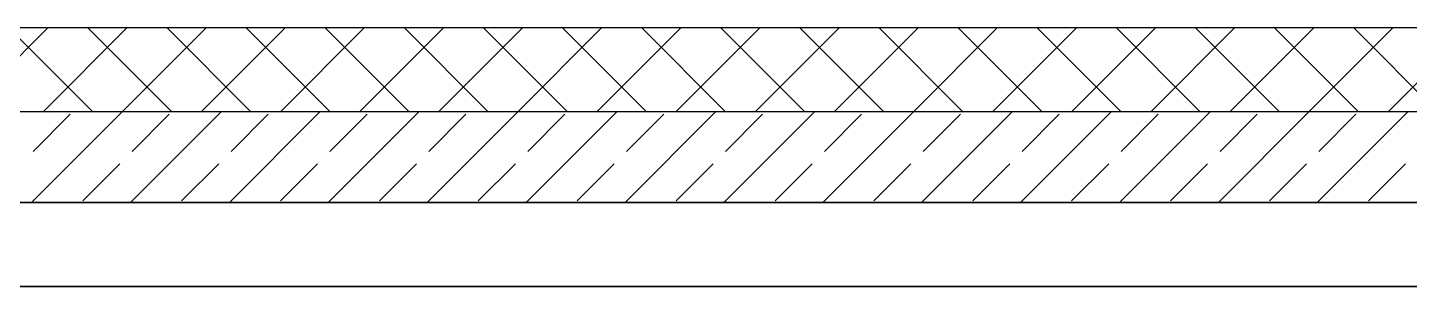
# Model space of a CAD drawing. Header units: millimetres. Extents: x 4647 to 73915, y -13612 to -8141.
# Drawn here: x 7006.2 to 7203.8, y -10813.6 to -10776.6 of the extents above; entities that cross this region are included whole.
import ezdxf

# ---------------------------------------------------------------- set-up
doc = ezdxf.new("R2010")
doc.units = ezdxf.units.MM
doc.layers.add('Konstrukcja - wieńce', color=7, linetype='Continuous')
doc.layers.add('WIDOK', color=7, linetype='Continuous')

msp = doc.modelspace()

# ---------------------------------------------------------------- linework, layer by layer
for p, q in [((7374.4, -10801.57), (7001.39, -10801.57)), ((7001.39, -10813.57), (7374.4, -10813.57)), ((7374.4, -10813.57), (7001.39, -10813.57))]:
    msp.add_line(p, q)
at = {"layer": 'Konstrukcja - wieńce', "color": 132, "lineweight": 20}
msp.add_line((7001.39, -10813.57), (7374.4, -10813.57), dxfattribs=at)
at = {"layer": 'WIDOK'}
for p, q in [((6956.4, -10776.57), (7374.4, -10776.57)), ((6956.4, -10776.57), (7374.4, -10776.57)), ((6672.4, -10788.57), (7374.4, -10788.57)), ((6956.4, -10788.57), (7374.4, -10788.57)), ((6672.4, -10801.57), (7374.4, -10801.57))]:
    msp.add_line(p, q, dxfattribs=at)
at = {"layer": 'WIDOK', "linetype": 'Continuous'}
for p, q in [((6997.13, -10788.57), (7009.13, -10776.57)), ((7015.44, -10788.57), (7003.44, -10776.57)), ((7008.44, -10788.57), (7020.44, -10776.57)), ((7026.75, -10788.57), (7014.75, -10776.57)), ((7019.75, -10788.57), (7031.75, -10776.57)), ((7038.07, -10788.57), (7026.07, -10776.57)), ((7031.07, -10788.57), (7043.07, -10776.57)), ((7049.38, -10788.57), (7037.38, -10776.57)), ((7042.38, -10788.57), (7054.38, -10776.57)), ((7060.7, -10788.57), (7048.7, -10776.57)), ((7053.7, -10788.57), (7065.7, -10776.57)), ((7072.01, -10788.57), (7060.01, -10776.57)), ((7065.01, -10788.57), (7077.01, -10776.57)), ((7083.32, -10788.57), (7071.32, -10776.57)), ((7076.32, -10788.57), (7088.32, -10776.57)), ((7094.64, -10788.57), (7082.64, -10776.57)), ((7087.64, -10788.57), (7099.64, -10776.57)), ((7105.95, -10788.57), (7093.95, -10776.57)), ((7098.95, -10788.57), (7110.95, -10776.57)), ((7117.26, -10788.57), (7105.26, -10776.57)), ((7110.26, -10788.57), (7122.26, -10776.57)), ((7128.58, -10788.57), (7116.58, -10776.57)), ((7121.58, -10788.57), (7133.58, -10776.57)), ((7139.89, -10788.57), (7127.89, -10776.57)), ((7132.89, -10788.57), (7144.89, -10776.57)), ((7151.2, -10788.57), (7139.2, -10776.57)), ((7144.21, -10788.57), (7156.21, -10776.57)), ((7162.52, -10788.57), (7150.52, -10776.57)), ((7155.52, -10788.57), (7167.52, -10776.57)), ((7173.83, -10788.57), (7161.83, -10776.57)), ((7166.83, -10788.57), (7178.83, -10776.57)), ((7185.15, -10788.57), (7173.15, -10776.57)), ((7178.15, -10788.57), (7190.15, -10776.57)), ((7196.46, -10788.57), (7184.46, -10776.57)), ((7189.46, -10788.57), (7201.46, -10776.57)), ((7207.77, -10788.57), (7195.77, -10776.57)), ((7200.77, -10788.57), (7212.77, -10776.57)), ((7006.75, -10801.57), (7019.75, -10788.57)), ((7006.99, -10794.26), (7012.29, -10788.96)), ((7020.9, -10801.57), (7033.9, -10788.57)), ((7021.13, -10794.26), (7026.44, -10788.96)), ((7035.04, -10801.57), (7048.04, -10788.57)), ((7035.28, -10794.26), (7040.58, -10788.96)), ((7049.18, -10801.57), (7062.18, -10788.57)), ((7049.42, -10794.26), (7054.72, -10788.96)), ((7063.32, -10801.57), (7076.32, -10788.57)), ((7063.56, -10794.26), (7068.86, -10788.96)), ((7077.47, -10801.57), (7090.47, -10788.57)), ((7077.7, -10794.26), (7083.01, -10788.96)), ((7091.61, -10801.57), (7104.61, -10788.57)), ((7091.84, -10794.26), (7097.15, -10788.96)), ((7105.75, -10801.57), (7118.75, -10788.57)), ((7105.99, -10794.26), (7111.29, -10788.96)), ((7119.89, -10801.57), (7132.89, -10788.57)), ((7120.13, -10794.26), (7125.43, -10788.96)), ((7134.03, -10801.57), (7147.03, -10788.57)), ((7134.27, -10794.26), (7139.57, -10788.96)), ((7148.18, -10801.57), (7161.18, -10788.57)), ((7148.41, -10794.26), (7153.72, -10788.96)), ((7162.32, -10801.57), (7175.32, -10788.57)), ((7162.55, -10794.26), (7167.86, -10788.96)), ((7176.46, -10801.57), (7189.46, -10788.57)), ((7176.7, -10794.26), (7182, -10788.96)), ((7190.6, -10801.57), (7203.6, -10788.57)), ((7190.84, -10794.26), (7196.14, -10788.96)), ((7014.06, -10801.33), (7019.37, -10796.03)), ((7028.2, -10801.33), (7033.51, -10796.03)), ((7042.35, -10801.33), (7047.65, -10796.03)), ((7056.49, -10801.33), (7061.79, -10796.03)), ((7070.63, -10801.33), (7075.93, -10796.03)), ((7084.77, -10801.33), (7090.08, -10796.03)), ((7098.91, -10801.33), (7104.22, -10796.03)), ((7113.06, -10801.33), (7118.36, -10796.03)), ((7127.2, -10801.33), (7132.5, -10796.03)), ((7141.34, -10801.33), (7146.64, -10796.03)), ((7155.48, -10801.33), (7160.79, -10796.03)), ((7169.63, -10801.33), (7174.93, -10796.03)), ((7183.77, -10801.33), (7189.07, -10796.03)), ((7197.91, -10801.33), (7203.21, -10796.03))]:
    msp.add_line(p, q, dxfattribs=at)

doc.saveas('drawing.dxf')
